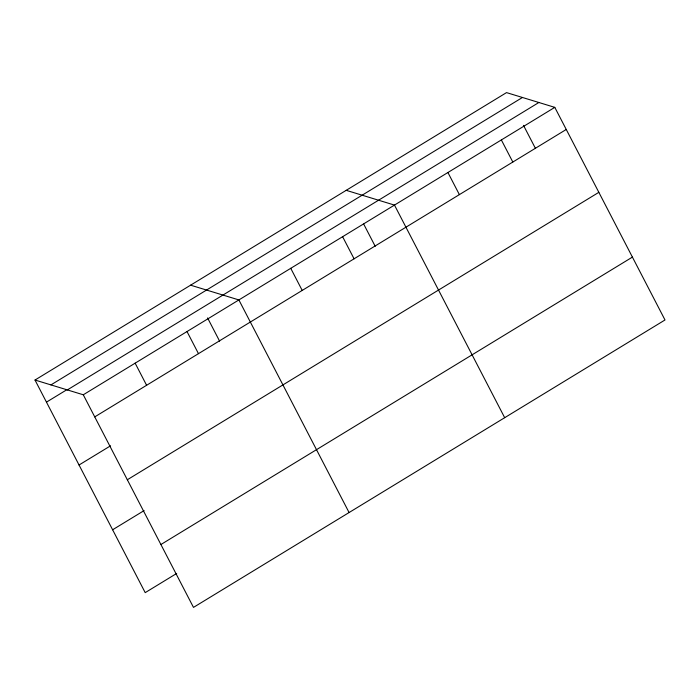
<?xml version="1.0" encoding="UTF-8"?>
<svg xmlns="http://www.w3.org/2000/svg" width="700" height="700" viewBox="0 0 700 700"><rect width="100%" height="100%" fill="white"/><g stroke="black" fill="none" stroke-linecap="round" stroke-linejoin="round"><path stroke-width="1.05" d="M35 380.03L506.52 92.61L554.794 107.362L665 319.97L193.48 607.39L83.282 394.783L35 380.03L145.206 592.637L176.697 573.44M50.934 384.904L522.454 97.475M46.462 402.141L66.841 389.725M67.349 389.918L538.869 102.498M83.282 394.783L554.794 107.362M94.736 416.894L566.256 129.474M79.047 465.001L110.539 445.812M127.321 479.762L598.841 192.334M112.621 529.769L144.112 510.58M160.895 544.53L632.415 257.101M346.203 190.33L394.476 205.091L504.683 417.69M190.601 285.18L238.884 299.933L349.081 512.54M523.495 125.361L535.526 148.566M501.358 139.939L512.82 162.05M447.921 172.515L459.384 194.626M363.676 224.053L375.209 246.295M342.615 236.705L354.078 258.816M290.745 268.319L302.207 290.43M207.576 317.931L219.607 341.145M187.014 331.555L198.476 353.666M135.144 363.169L146.606 385.28"/></g></svg>
